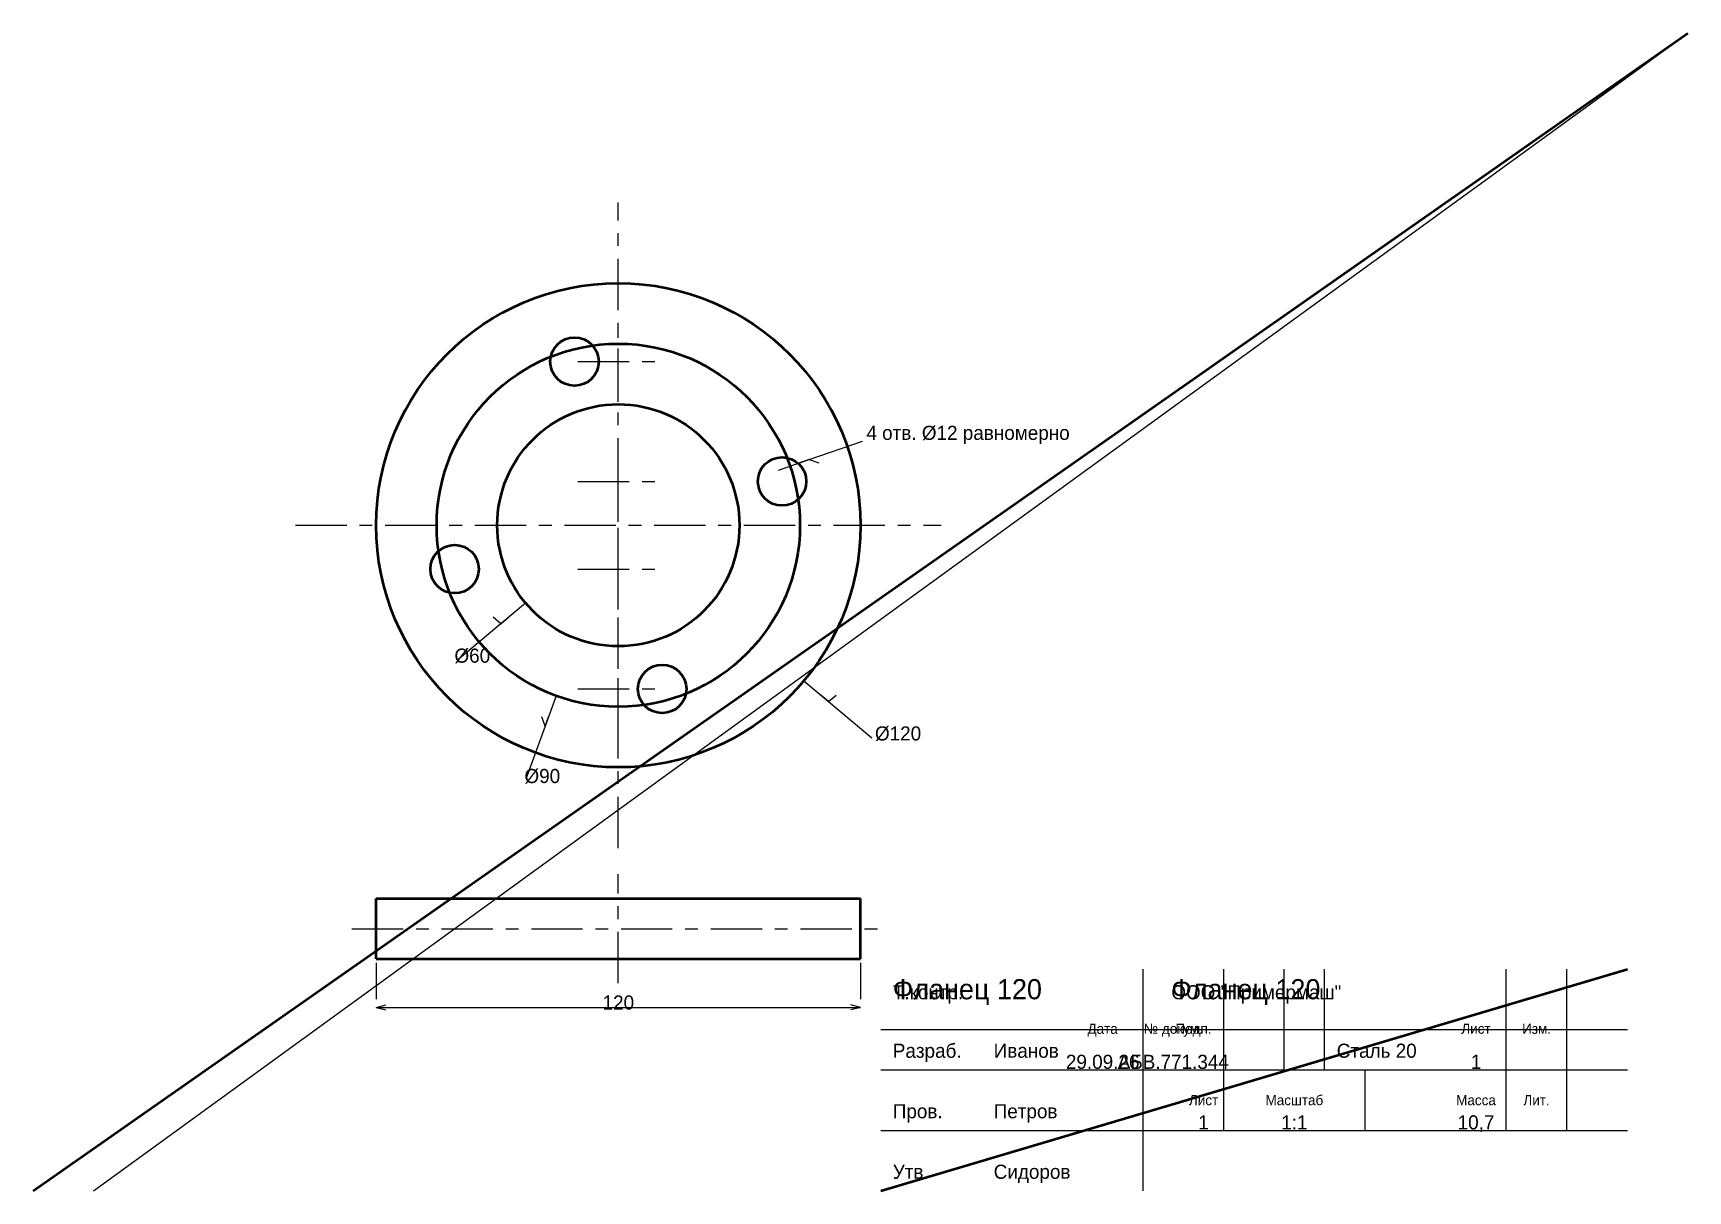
# Model space of a CAD drawing. Header units: millimetres. Extents: x 5 to 415, y 5 to 292.
import ezdxf
from ezdxf.enums import TextEntityAlignment as Align

# ---------------------------------------------------------------- set-up
doc = ezdxf.new("R2010")
doc.units = ezdxf.units.MM
doc.linetypes.add('CENTER', pattern=[22.225, 12.7, -3.175, 3.175, -3.175])
doc.linetypes.add('DASHED', pattern=[9, 6, -3])
for name, color, linetype, lineweight in [('AXIS', 7, 'CENTER', 25), ('DIMS', 7, 'CONTINUOUS', 25), ('MAIN', 7, 'CONTINUOUS', 50), ('TEXT', 7, 'CONTINUOUS', 25), ('THIN', 7, 'CONTINUOUS', 25)]:
    doc.layers.add(name, color=color, linetype=linetype, lineweight=lineweight)

msp = doc.modelspace()

# ---------------------------------------------------------------- linework, layer by layer
at = {"layer": 'AXIS', "linetype": 'CENTER', "lineweight": 25}
for p, q in [((150, 90), (150, 250)), ((150, 200.569), (150, 220.569)), ((140, 210.569), (160, 210.569)), ((150, 170.87), (150, 190.87)), ((140, 180.87), (160, 180.87)), ((70, 170), (230, 170)), ((150, 149.13), (150, 169.13)), ((140, 159.13), (160, 159.13)), ((150, 119.431), (150, 139.431)), ((140, 129.431), (160, 129.431)), ((150, 56.5), (150, 83.5)), ((84, 70), (216, 70))]:
    msp.add_line(p, q, dxfattribs=at)
at = {"layer": 'DIMS', "linetype": 'CONTINUOUS', "lineweight": 25}
for p, q in [((197.276, 186.278), (210.513, 190.836)), ((189.712, 183.674), (197.276, 186.278)), ((197.276, 186.278), (194.912, 185.464)), ((197.276, 186.278), (199.64, 185.464)), ((127.019, 150.716), (120.89, 145.574)), ((120.89, 145.574), (110.166, 136.575)), ((120.89, 145.574), (118.975, 147.181)), ((120.89, 145.574), (122.805, 147.181)), ((195.963, 131.433), (202.091, 126.29)), ((134.609, 127.714), (131.873, 120.196)), ((202.091, 126.29), (200.176, 127.897)), ((202.091, 126.29), (204.006, 127.897)), ((202.091, 126.29), (212.816, 117.291)), ((131.873, 120.196), (127.085, 107.041)), ((131.873, 120.196), (131.018, 122.546)), ((131.873, 120.196), (132.728, 122.546)), ((90, 61.5), (90, 52.5)), ((210, 61.5), (210, 52.5)), ((90, 50.5), (92.415, 51.147)), ((90, 50.5), (210, 50.5)), ((90, 50.5), (92.415, 49.853)), ((210, 50.5), (207.585, 51.147)), ((210, 50.5), (207.585, 49.853))]:
    msp.add_line(p, q, dxfattribs=at)
at = {"layer": 'MAIN', "linetype": 'CONTINUOUS', "lineweight": 50}
for p, q in [((5, 5), (415, 292)), ((90, 77.5), (210, 77.5)), ((90, 62.5), (90, 77.5)), ((210, 62.5), (210, 77.5)), ((90, 62.5), (210, 62.5)), ((215, 5), (400, 60))]:
    msp.add_line(p, q, dxfattribs=at)
for centre, radius in [((150, 170), 60), ((150, 170), 45), ((139.13, 210.569), 6), ((150, 170), 30), ((190.569, 180.87), 6), ((109.431, 159.13), 6), ((160.87, 129.431), 6)]:
    msp.add_circle(centre, radius, dxfattribs=at)
at = {"layer": 'THIN', "linetype": 'CONTINUOUS', "lineweight": 25}
for p, q in [((20, 5), (415, 292)), ((280, 5), (280, 60)), ((300, 35), (300, 60)), ((315, 35), (315, 60)), ((325, 35), (325, 60)), ((370, 35), (370, 60)), ((385, 35), (385, 60)), ((215, 45), (400, 45)), ((215, 35), (400, 35)), ((300, 20), (300, 35)), ((335, 20), (335, 35)), ((370, 20), (370, 35)), ((385, 20), (385, 35)), ((215, 20), (400, 20))]:
    msp.add_line(p, q, dxfattribs=at)
at = {"layer": 'THIN', "linetype": 'DASHED', "lineweight": 25}
for p, q in [((90, 62.5), (100, 62.5)), ((200, 62.5), (210, 62.5))]:
    msp.add_line(p, q, dxfattribs=at)

# ---------------------------------------------------------------- texts
at = {"layer": 'DIMS', "linetype": 'CONTINUOUS', "lineweight": 25}
for s, p in [('4 отв. %%c12 равномерно', (211.459, 191.162)), ('%%c60', (109.4, 135.932)), ('%%c120', (213.582, 116.649)), ('%%c90', (126.743, 106.101))]:
    msp.add_text(s, height=3.5, dxfattribs=at).set_placement(p)
msp.add_text('120', height=3.5, dxfattribs=at).set_placement((150, 51.7), align=Align.MIDDLE_CENTER)
at = {"layer": 'TEXT', "linetype": 'CONTINUOUS', "lineweight": 25}
for s, height, p in [('Фланец 120', 5, (218, 52.5)), ('Фланец 120', 5, (287, 52.5)), ('Т.контр.', 3.5, (218, 52.5)), ('ООО "Примермаш"', 3.5, (287, 52.5)), ('Разраб.', 3.5, (218, 38)), ('Иванов', 3.5, (243, 38)), ('Сталь 20', 3.5, (328, 38)), ('Пров.', 3.5, (218, 23)), ('Петров', 3.5, (243, 23)), ('Утв.', 3.5, (218, 8)), ('Сидоров', 3.5, (243, 8))]:
    msp.add_text(s, height=height, dxfattribs=at).set_placement(p)
for s, height, p in [('Дата', 2.5, (270, 45.2)), ('№ докум.', 2.5, (287.5, 45.2)), ('Подп.', 2.5, (292.5, 45.2)), ('Лист', 2.5, (362.5, 45.2)), ('Изм.', 2.5, (377.5, 45.2)), ('29.09.26', 3.5, (270, 37)), ('АБВ.771.344', 3.5, (287.5, 37)), ('1', 3.5, (362.5, 37)), ('Лист', 2.5, (295, 27.5)), ('Масштаб', 2.5, (317.5, 27.5)), ('Масса', 2.5, (362.5, 27.5)), ('Лит.', 2.5, (377.5, 27.5)), ('1', 3.5, (295, 22)), ('1:1', 3.5, (317.5, 22)), ('10,7', 3.5, (362.5, 22))]:
    msp.add_text(s, height=height, dxfattribs=at).set_placement(p, align=Align.MIDDLE_CENTER)

doc.saveas('drawing.dxf')
